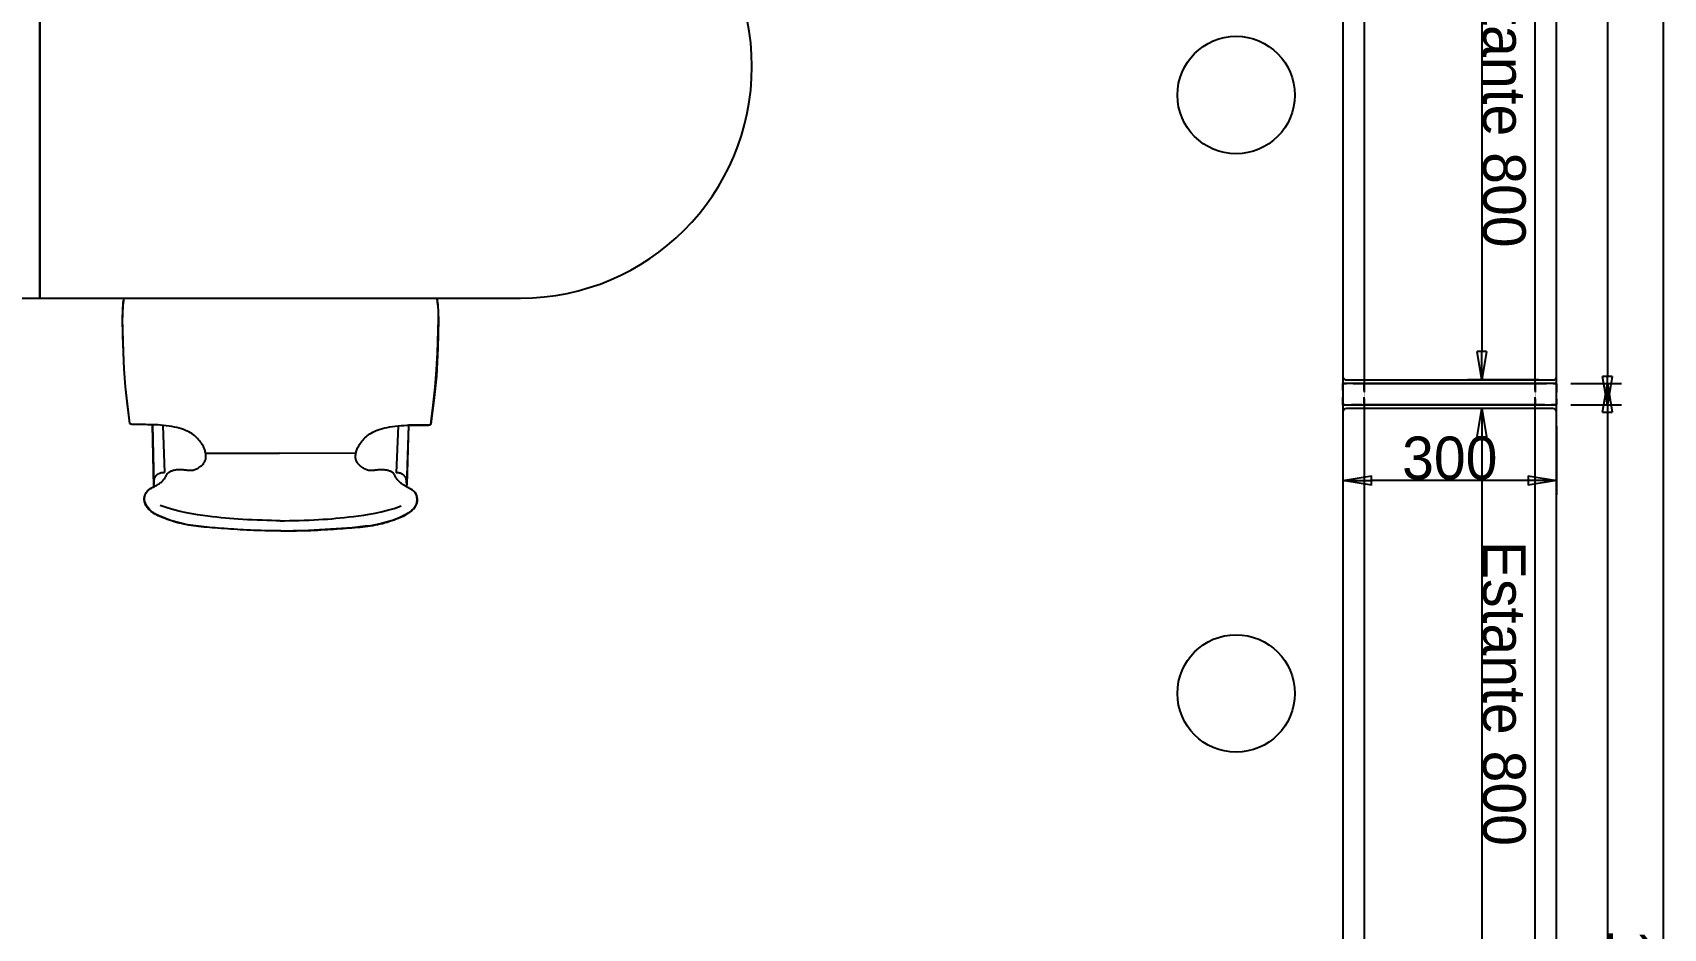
# Model space of a CAD drawing. Header units: inches. Extents: x 216615 to 231886, y -28847 to -680.
# Drawn here: x 229596 to 231886, y -21892 to -20635 of the extents above; entities that cross this region are included whole.
import ezdxf

# ---------------------------------------------------------------- set-up
doc = ezdxf.new("R2010")
doc.units = ezdxf.units.IN
doc.header["$MEASUREMENT"] = 0
doc.linetypes.add('Puntets JB', pattern=[3, 0, -3])
for name, color, linetype in [('Cotas bloques dinámicos PM espacio', 250, 'Continuous'), ('Linea Capa Color 0000 JB', 7, 'Continuous'), ('Linea Capa Color 0140 Blau Vidre JB', 140, 'Continuous'), ('MOBILIARIO', 42, 'Continuous')]:
    doc.layers.add(name, color=color, linetype=linetype)
doc.styles.add('Jordi Ava', font='')
doc.styles.get('Jordi Ava').set_extended_font_data('AvantGarde Md BT')
doc.dimstyles.new('Jordi Ava 2015', dxfattribs={"dimtxt": 60, "dimasz": 40, "dimexe": 20, "dimexo": 20, "dimgap": 0.09, "dimtad": 1, "dimdec": 0, "dimzin": 0, "dimdsep": 46, "dimtxsty": 'Jordi Ava', "dimblk": 'CLOSED', "dimcen": 1.5, "dimclrd": 7, "dimclre": 7, "dimclrt": 256, "dimadec": 0, "dimazin": 0, "dimtfac": 0.05, "dimtdec": 0, "dimtofl": 0, "dimtmove": 0, "dimatfit": 3, "dimldrblk": 'CLOSED', "dimfxl": 90, "dimtolj": 1, "dimtzin": 0, "dimlwd": -1, "dimlwe": -1, "dimarcsym": 0})
doc.dimstyles.new('Jordi Ava Vidre 140 2015', dxfattribs={"dimtxt": 60, "dimasz": 40, "dimexe": 20, "dimexo": 20, "dimgap": 0.09, "dimtad": 1, "dimdec": 0, "dimzin": 0, "dimdsep": 46, "dimtxsty": 'Jordi Ava', "dimblk": 'CLOSED', "dimcen": 1.5, "dimclrd": 7, "dimclre": 7, "dimclrt": 256, "dimadec": 0, "dimazin": 0, "dimtfac": 0.05, "dimtdec": 0, "dimtofl": 0, "dimtmove": 0, "dimatfit": 3, "dimldrblk": 'CLOSED', "dimfxl": 90, "dimtolj": 1, "dimtzin": 0, "dimlwd": -1, "dimlwe": -1, "dimarcsym": 0})

# ---------------------------------------------------------------- blocks, each defined once
blk = doc.blocks.new('_Closed')
at = {"color": 0, "linetype": 'ByBlock', "lineweight": -2}
for p, q in [((-1, 0.167), (0, 0)), ((-1, 0.167), (-1, -0.167)), ((0, 0), (-1, -0.167)), ((0, 0), (-1, 0))]:
    blk.add_line(p, q, dxfattribs=at)
blk = doc.blocks.new('*D237')
at = {"layer": 'Cotas bloques dinámicos PM espacio', "color": 7, "ltscale": 10, "transparency": 16777216}
for p, q in [((35, -25), (35, -125)), ((835, -25), (835, -125)), ((75, -105), (795, -105))]:
    blk.add_line(p, q, dxfattribs=at)
at = {"layer": 'Defpoints', "color": 0, "lineweight": 13, "ltscale": 10, "transparency": 16777216}
for p in [(35, -5), (835, -5), (835, -105)]:
    blk.add_point(p, dxfattribs=at)
at = {"layer": 'Cotas bloques dinámicos PM espacio', "color": 7, "ltscale": 10, "transparency": 16777216, "xscale": 40, "yscale": 40, "zscale": 40, "rotation": 180}
blk.add_blockref('_Closed', (35, -105), dxfattribs=at)
at = {"layer": 'Cotas bloques dinámicos PM espacio', "color": 7, "ltscale": 10, "transparency": 16777216, "xscale": 40, "yscale": 40, "zscale": 40}
blk.add_blockref('_Closed', (835, -105), dxfattribs=at)
at = {"layer": 'Cotas bloques dinámicos PM espacio', "color": 140, "ltscale": 10, "transparency": 16777216, "insert": (435, -73.8), "char_height": 60, "attachment_point": 5, "style": 'Jordi Ava'}
blk.add_mtext('\\A1;Estante 800', dxfattribs=at)
blk = doc.blocks.new('*D230')
at = {"layer": 'Cotas bloques dinámicos PM espacio', "color": 7, "ltscale": 10, "transparency": 16777216}
for p, q in [((368036.7, 7441.3), (368036.7, 7512.6)), ((369746.7, 7441.3), (369746.7, 7512.6)), ((368076.7, 7492.6), (369706.7, 7492.6))]:
    blk.add_line(p, q, dxfattribs=at)
at = {"layer": 'Defpoints', "color": 0, "lineweight": 13, "ltscale": 10, "transparency": 16777216}
for p in [(369746.7, 7492.6), (368036.7, 7421.3), (369746.7, 7421.3)]:
    blk.add_point(p, dxfattribs=at)
at = {"layer": 'Cotas bloques dinámicos PM espacio', "color": 7, "ltscale": 10, "transparency": 16777216, "xscale": 40, "yscale": 40, "zscale": 40, "rotation": 180}
blk.add_blockref('_Closed', (368036.7, 7492.6), dxfattribs=at)
at = {"layer": 'Cotas bloques dinámicos PM espacio', "color": 7, "ltscale": 10, "transparency": 16777216, "xscale": 40, "yscale": 40, "zscale": 40}
blk.add_blockref('_Closed', (369746.7, 7492.6), dxfattribs=at)
at = {"layer": 'Cotas bloques dinámicos PM espacio', "ltscale": 10, "transparency": 16777216, "insert": (368891.7, 7523.8), "char_height": 60, "attachment_point": 5, "style": 'Jordi Ava'}
blk.add_mtext('\\A1;1710', dxfattribs=at)
blk = doc.blocks.new('*D231')
at = {"layer": 'Cotas bloques dinámicos PM espacio', "color": 7, "ltscale": 10, "transparency": 16777216}
for p, q in [((368096.7, 7421.3), (368192.9, 7421.3)), ((368172.9, 7381.3), (368172.9, 7161.3)), ((368096.7, 7121.3), (368192.9, 7121.3))]:
    blk.add_line(p, q, dxfattribs=at)
at = {"layer": 'Defpoints', "color": 0, "lineweight": 13, "ltscale": 10, "transparency": 16777216}
for p in [(368076.7, 7421.3), (368076.7, 7121.3), (368172.9, 7121.3)]:
    blk.add_point(p, dxfattribs=at)
at = {"layer": 'Cotas bloques dinámicos PM espacio', "color": 7, "ltscale": 10, "transparency": 16777216, "xscale": 40, "yscale": 40, "zscale": 40}
for p, rotation in [((368172.9, 7421.3), 90), ((368172.9, 7121.3), 270)]:
    blk.add_blockref('_Closed', p, dxfattribs=dict(at, rotation=rotation))
at = {"layer": 'Cotas bloques dinámicos PM espacio', "ltscale": 10, "transparency": 16777216, "insert": (368141.6, 7271.3), "char_height": 60, "attachment_point": 5, "rotation": 90, "style": 'Jordi Ava'}
blk.add_mtext('\\A1;300', dxfattribs=at)
blk = doc.blocks.new('*D238')
at = {"layer": 'Cotas bloques dinámicos PM espacio', "color": 7, "ltscale": 10, "transparency": 16777216}
for p, q in [((875, -25), (875, -125)), ((1675, -25), (1675, -125)), ((915, -105), (1635, -105))]:
    blk.add_line(p, q, dxfattribs=at)
at = {"layer": 'Defpoints', "color": 0, "lineweight": 13, "ltscale": 10, "transparency": 16777216}
for p in [(875, -5), (1675, -5), (1675, -105)]:
    blk.add_point(p, dxfattribs=at)
at = {"layer": 'Cotas bloques dinámicos PM espacio', "color": 7, "ltscale": 10, "transparency": 16777216, "xscale": 40, "yscale": 40, "zscale": 40, "rotation": 180}
blk.add_blockref('_Closed', (875, -105), dxfattribs=at)
at = {"layer": 'Cotas bloques dinámicos PM espacio', "color": 7, "ltscale": 10, "transparency": 16777216, "xscale": 40, "yscale": 40, "zscale": 40}
blk.add_blockref('_Closed', (1675, -105), dxfattribs=at)
at = {"layer": 'Cotas bloques dinámicos PM espacio', "color": 140, "ltscale": 10, "transparency": 16777216, "insert": (1275, -73.8), "char_height": 60, "attachment_point": 5, "style": 'Jordi Ava'}
blk.add_mtext('\\A1;Estante 800', dxfattribs=at)
blk = doc.blocks.new('Planta Kubo Doble Est. Crist. 800')
at = {"layer": 'Linea Capa Color 0000 JB', "linetype": 'Puntets JB', "ltscale": 0.07}
for points in [[(0, 0), (30, 0), (30, -30), (0, -30)], [(870, 0), (840, 0), (840, -30), (870, -30)], [(1710, 0), (1680, 0), (1680, -30), (1710, -30)], [(0, -300), (30, -300), (30, -270), (0, -270)], [(870, -300), (840, -300), (840, -270), (870, -270)], [(1710, -300), (1680, -300), (1680, -270), (1710, -270)]]:
    blk.add_lwpolyline(points, close=True, dxfattribs=at)
at = {"layer": 'Linea Capa Color 0000 JB', "ltscale": 10}
for points in [[(0, -300), (1710, -300), (1710, 0), (0, 0)], [(840, -30), (30, -30), (30, -270), (840, -270)], [(1680, -30), (870, -30), (870, -270), (1680, -270)]]:
    blk.add_lwpolyline(points, close=True, dxfattribs=at)
for centre in [(435, -450), (1275, -450)]:
    blk.add_circle(centre, 82.4, dxfattribs=at)
at = {"layer": 'Linea Capa Color 0140 Blau Vidre JB', "ltscale": 10}
for points in [[(40, -300), (830, -300, 0.414214), (835, -295), (835, -5, 0.414214), (830, 0), (40, 0, 0.414214), (35, -5), (35, -295, 0.414214)], [(880, -300), (1670, -300, 0.414214), (1675, -295), (1675, -5, 0.414214), (1670, 0), (880, 0, 0.414214), (875, -5), (875, -295, 0.414214)]]:
    blk.add_lwpolyline(points, format="xyb", close=True, dxfattribs=at)
at = {"layer": 'Cotas bloques dinámicos PM espacio', "ltscale": 10}
dim = blk.add_linear_dim(base=(1710, 71.2), p1=(0, 0), p2=(1710, 0), dimstyle='Jordi Ava 2015', dxfattribs=at)
dim.commit()
dim.dimension.update_dxf_attribs({"geometry": '*D230', "text_midpoint": (855, 102.5), "insert": (-368036.7, -7421.3)})
for base, p1, p2, picture, middle in [((835, -105), (35, -5), (835, -5), '*D237', (435, -73.8)), ((1675, -105), (875, -5), (1675, -5), '*D238', (1275, -73.8))]:
    dim = blk.add_linear_dim(base=base, p1=p1, p2=p2, text='Estante <>', dimstyle='Jordi Ava Vidre 140 2015', override={"dimclrt": 140}, dxfattribs=at)
    dim.commit()
    dim.dimension.update_dxf_attribs({"geometry": picture, "text_midpoint": middle})
dim = blk.add_linear_dim(base=(136.2, -300), p1=(40, 0), p2=(40, -300), angle=90, dimstyle='Jordi Ava Vidre 140 2015', dxfattribs=at)
dim.commit()
dim.dimension.update_dxf_attribs({"geometry": '*D231', "text_midpoint": (104.9, -150), "insert": (-368036.7, -7421.3)})

msp = doc.modelspace()

# ---------------------------------------------------------------- linework, layer by layer
for p, q in [((231885.7, -28847.3), (231885.7, -13737.3)), ((231735.7, -24517.3), (231735.7, -19047.3)), ((229605.7, -21007.3), (229605.7, -19407.3)), ((229535.7, -21007.3), (229605.7, -21007.3))]:
    msp.add_line(p, q)
at = {"layer": 'MOBILIARIO'}
for p, q in [((229605.7, -20357.3), (229605.7, -21007.3)), ((229605.7, -21007.3), (230280.7, -21007.3)), ((229723.1, -21083.4), (229721.7, -21036.7)), ((230164.2, -21084.1), (230165.8, -21036.7)), ((229724.3, -21107.2), (229723.1, -21083.4)), ((230162.9, -21107.9), (230164.2, -21084.1)), ((229726.2, -21131.8), (229724.3, -21107.2)), ((230160.9, -21132.5), (230162.9, -21107.9)), ((229728.8, -21157.1), (229726.2, -21131.8)), ((230158.2, -21157.8), (230160.9, -21132.5)), ((229732.2, -21183.2), (229728.8, -21157.1)), ((230154.8, -21183.9), (230158.2, -21157.8)), ((229732.7, -21183.6), (229732.2, -21183.2)), ((229733.2, -21183.9), (229732.7, -21183.6)), ((229733.7, -21184.1), (229733.2, -21183.9)), ((229734.2, -21184.3), (229733.7, -21184.1)), ((229734.7, -21184.5), (229734.2, -21184.3)), ((229735.1, -21184.6), (229734.7, -21184.5)), ((229735.6, -21184.7), (229735.1, -21184.6)), ((229736.1, -21184.8), (229735.6, -21184.7)), ((229736.7, -21184.8), (229736.1, -21184.8)), ((229737.3, -21184.9), (229736.7, -21184.8)), ((229737.9, -21184.9), (229737.3, -21184.9)), ((229738.6, -21184.9), (229737.9, -21184.9)), ((229739.3, -21184.9), (229738.6, -21184.9)), ((229740, -21184.9), (229739.3, -21184.9)), ((229740.8, -21185), (229740, -21184.9)), ((229741.7, -21185), (229740.8, -21185)), ((229742.6, -21185), (229741.7, -21185)), ((229743.6, -21185), (229742.6, -21185)), ((229744.8, -21185), (229743.6, -21185)), ((229746.1, -21185), (229744.8, -21185)), ((229747.7, -21185), (229746.1, -21185)), ((229749.5, -21185), (229747.7, -21185)), ((229751.7, -21185), (229749.5, -21185)), ((229754.2, -21185), (229751.7, -21185)), ((229757.1, -21185.1), (229754.2, -21185)), ((229760.3, -21185.1), (229757.1, -21185.1)), ((229763.8, -21185.2), (229760.3, -21185.1)), ((229767.6, -21185.4), (229763.8, -21185.2)), ((229763.9, -21185.2), (229765.9, -21269.1)), ((229771.5, -21185.5), (229767.6, -21185.4)), ((229775.4, -21185.8), (229771.5, -21185.5)), ((229779.5, -21186.1), (229775.4, -21185.8)), ((229778.5, -21186), (229781, -21252.3)), ((229783.4, -21186.5), (229779.5, -21186.1)), ((229787.3, -21187.1), (229783.4, -21186.5)), ((229791.1, -21187.7), (229787.3, -21187.1)), ((229794.7, -21188.4), (229791.1, -21187.7)), ((229798.2, -21189.2), (229794.7, -21188.4)), ((229801.5, -21190), (229798.2, -21189.2)), ((229804.7, -21190.9), (229801.5, -21190)), ((229807.7, -21191.9), (229804.7, -21190.9)), ((229810.4, -21193), (229807.7, -21191.9)), ((229812.9, -21194.1), (229810.4, -21193)), ((229815.2, -21195.2), (229812.9, -21194.1)), ((229817.4, -21196.4), (229815.2, -21195.2)), ((229819.3, -21197.6), (229817.4, -21196.4)), ((229821.1, -21198.9), (229819.3, -21197.6)), ((229822.8, -21200.3), (229821.1, -21198.9)), ((229824.4, -21201.7), (229822.8, -21200.3)), ((229826, -21203.1), (229824.4, -21201.7)), ((229827.4, -21204.6), (229826, -21203.1)), ((229828.8, -21206.2), (229827.4, -21204.6)), ((230059.6, -21206.6), (230061, -21205)), ((230061, -21205), (230062.4, -21203.5)), ((230062.4, -21203.5), (230064, -21202.1)), ((230064, -21202.1), (230065.6, -21200.7)), ((230065.6, -21200.7), (230067.3, -21199.3)), ((230067.3, -21199.3), (230069.1, -21198)), ((230069.1, -21198), (230071.1, -21196.8)), ((230071.1, -21196.8), (230073.2, -21195.6)), ((230073.2, -21195.6), (230075.5, -21194.5)), ((230075.5, -21194.5), (230078, -21193.4)), ((230078, -21193.4), (230080.8, -21192.4)), ((230080.8, -21192.4), (230083.8, -21191.4)), ((230083.8, -21191.4), (230086.9, -21190.5)), ((230086.9, -21190.5), (230090.2, -21189.6)), ((230090.2, -21189.6), (230093.7, -21188.9)), ((230093.7, -21188.9), (230097.4, -21188.2)), ((230097.4, -21188.2), (230101.1, -21187.6)), ((230101.1, -21187.6), (230105, -21187.1)), ((230105, -21187.1), (230109, -21186.7)), ((230108.9, -21186.7), (230106.1, -21252.8)), ((230109, -21186.7), (230113, -21186.4)), ((230113, -21186.4), (230117.1, -21186.1)), ((230117.1, -21186.1), (230121, -21185.9)), ((230121, -21185.9), (230124.9, -21185.8)), ((230123.4, -21185.9), (230121.2, -21269.7)), ((230124.9, -21185.8), (230128.6, -21185.7)), ((230128.6, -21185.7), (230132.1, -21185.7)), ((230132.1, -21185.7), (230135.3, -21185.7)), ((230135.3, -21185.7), (230138.3, -21185.7)), ((230138.3, -21185.7), (230140.9, -21185.6)), ((230140.9, -21185.6), (230143.3, -21185.6)), ((230143.3, -21185.6), (230145.4, -21185.6)), ((230145.4, -21185.6), (230147.2, -21185.6)), ((230147.2, -21185.6), (230148.8, -21185.6)), ((230148.8, -21185.6), (230150.1, -21185.6)), ((230150.1, -21185.6), (230151.2, -21185.6)), ((230151.2, -21185.6), (230152.1, -21185.5)), ((230152.1, -21185.5), (230152.8, -21185.5)), ((230152.8, -21185.5), (230153.3, -21185.5)), ((230153.3, -21185.5), (230153.7, -21185.4)), ((230153.7, -21185.4), (230153.9, -21185.4)), ((230153.9, -21185.4), (230154.1, -21185.3)), ((230154.1, -21185.3), (230154.2, -21185.2)), ((230154.2, -21185.2), (230154.3, -21185.1)), ((230154.3, -21185.1), (230154.4, -21185)), ((230154.4, -21185), (230154.5, -21184.9)), ((230154.5, -21184.9), (230154.6, -21184.7)), ((230154.6, -21184.6), (230154.7, -21184.4)), ((230154.6, -21184.7), (230154.6, -21184.6)), ((230154.7, -21184.1), (230154.8, -21183.9)), ((230154.7, -21184.2), (230154.7, -21184.1)), ((230154.7, -21184.4), (230154.7, -21184.2)), ((229830.2, -21207.8), (229828.8, -21206.2)), ((229831.4, -21209.4), (229830.2, -21207.8)), ((229832.6, -21211.1), (229831.4, -21209.4)), ((229833.6, -21212.7), (229832.6, -21211.1)), ((229834.6, -21214.3), (229833.6, -21212.7)), ((229835.5, -21215.8), (229834.6, -21214.3)), ((229836.2, -21217.3), (229835.5, -21215.8)), ((229836.9, -21218.8), (229836.2, -21217.3)), ((229837.4, -21220.2), (229836.9, -21218.8)), ((229837.9, -21221.5), (229837.4, -21220.2)), ((229838.2, -21222.9), (229837.9, -21221.5)), ((229838.5, -21224.1), (229838.2, -21222.9)), ((229838.7, -21225.4), (229838.5, -21224.1)), ((229838.7, -21224.9), (229942.5, -21225.2)), ((229838.9, -21226.6), (229838.7, -21225.4)), ((229839, -21227.8), (229838.9, -21226.6)), ((229839.1, -21229), (229839, -21227.8)), ((230049.7, -21225.3), (229942.5, -21225.2)), ((230049.2, -21229.3), (230049.3, -21228.1)), ((230049.3, -21228.1), (230049.4, -21227)), ((230049.4, -21227), (230049.6, -21225.7)), ((230049.6, -21225.7), (230049.8, -21224.5)), ((230049.8, -21224.5), (230050.1, -21223.2)), ((230050.1, -21223.2), (230050.5, -21221.9)), ((230050.5, -21221.9), (230051, -21220.5)), ((230051, -21220.5), (230051.5, -21219.1)), ((230051.5, -21219.1), (230052.1, -21217.7)), ((230052.1, -21217.7), (230052.9, -21216.2)), ((230052.9, -21216.2), (230053.8, -21214.6)), ((230053.8, -21214.6), (230054.7, -21213)), ((230054.7, -21213), (230055.8, -21211.4)), ((230055.8, -21211.4), (230057, -21209.8)), ((230057, -21209.8), (230058.2, -21208.2)), ((230058.2, -21208.2), (230059.6, -21206.6)), ((229787.3, -21251.5), (229788, -21251.1)), ((229788, -21251.1), (229788.7, -21250.7)), ((229788.7, -21250.7), (229789.5, -21250.3)), ((229789.5, -21250.3), (229790.3, -21250)), ((229790.3, -21250), (229791.2, -21249.7)), ((229791.2, -21249.7), (229792.2, -21249.4)), ((229792.2, -21249.4), (229793.2, -21249.1)), ((229793.2, -21249.1), (229794.2, -21248.9)), ((229794.2, -21248.9), (229795.3, -21248.6)), ((229795.3, -21248.6), (229796.5, -21248.4)), ((229796.5, -21248.4), (229797.7, -21248.2)), ((229797.7, -21248.2), (229799, -21248.1)), ((229799, -21248.1), (229800.2, -21248)), ((229800.2, -21248), (229801.6, -21247.9)), ((229801.6, -21247.9), (229803, -21247.9)), ((229803, -21247.9), (229804.4, -21248)), ((229804.4, -21248), (229805.8, -21248.1)), ((229805.8, -21248.1), (229807.2, -21248.2)), ((229807.2, -21248.2), (229808.6, -21248.3)), ((229808.6, -21248.3), (229810, -21248.5)), ((229810, -21248.5), (229811.4, -21248.6)), ((229811.4, -21248.6), (229812.7, -21248.8)), ((229812.7, -21248.8), (229814, -21248.9)), ((229814, -21248.9), (229815.2, -21249)), ((229815.2, -21249), (229816.4, -21249.1)), ((229816.4, -21249.1), (229817.6, -21249.1)), ((229817.6, -21249.1), (229818.7, -21249)), ((229818.7, -21249), (229819.9, -21248.9)), ((229819.9, -21248.9), (229821, -21248.8)), ((229821, -21248.8), (229822.2, -21248.5)), ((229822.2, -21248.5), (229823.4, -21248.1)), ((229823.4, -21248.1), (229824.6, -21247.7)), ((229824.6, -21247.7), (229825.8, -21247.2)), ((229825.8, -21247.2), (229827, -21246.6)), ((229827, -21246.6), (229828.1, -21245.9)), ((229828.1, -21245.9), (229829.3, -21245.2)), ((229829.3, -21245.2), (229830.4, -21244.4)), ((229830.4, -21244.4), (229831.5, -21243.5)), ((229831.5, -21243.5), (229832.6, -21242.7)), ((229832.6, -21242.7), (229833.6, -21241.7)), ((229833.6, -21241.7), (229834.5, -21240.8)), ((229834.5, -21240.8), (229835.4, -21239.7)), ((229835.4, -21239.7), (229836.1, -21238.7)), ((229836.1, -21238.7), (229836.8, -21237.7)), ((229836.8, -21237.7), (229837.5, -21236.6)), ((229837.5, -21236.6), (229838, -21235.5)), ((229838, -21235.5), (229838.4, -21234.5)), ((229838.4, -21234.5), (229838.7, -21233.4)), ((229838.7, -21233.4), (229838.9, -21232.3)), ((229838.9, -21232.3), (229839.1, -21231.2)), ((229839.1, -21230.1), (229839.1, -21229)), ((229839.1, -21231.2), (229839.1, -21230.1)), ((230049.2, -21230.4), (230049.2, -21229.3)), ((230049.3, -21231.6), (230049.2, -21230.4)), ((230049.4, -21232.7), (230049.3, -21231.6)), ((230049.6, -21233.7), (230049.4, -21232.7)), ((230049.9, -21234.8), (230049.6, -21233.7)), ((230050.3, -21235.9), (230049.9, -21234.8)), ((230050.8, -21237), (230050.3, -21235.9)), ((230051.5, -21238), (230050.8, -21237)), ((230052.2, -21239.1), (230051.5, -21238)), ((230052.9, -21240.1), (230052.2, -21239.1)), ((230053.8, -21241.1), (230052.9, -21240.1)), ((230054.7, -21242.1), (230053.8, -21241.1)), ((230055.7, -21243), (230054.7, -21242.1)), ((230056.8, -21243.9), (230055.7, -21243)), ((230057.9, -21244.8), (230056.8, -21243.9)), ((230059, -21245.6), (230057.9, -21244.8)), ((230060.1, -21246.3), (230059, -21245.6)), ((230061.3, -21247), (230060.1, -21246.3)), ((230062.5, -21247.6), (230061.3, -21247)), ((230063.7, -21248.1), (230062.5, -21247.6)), ((230064.9, -21248.5), (230063.7, -21248.1)), ((230066.1, -21248.9), (230064.9, -21248.5)), ((230067.2, -21249.2), (230066.1, -21248.9)), ((230068.4, -21249.3), (230067.2, -21249.2)), ((230069.5, -21249.4), (230068.4, -21249.3)), ((230070.7, -21249.5), (230069.5, -21249.4)), ((230071.9, -21249.5), (230070.7, -21249.5)), ((230073.1, -21249.4), (230071.9, -21249.5)), ((230074.3, -21249.3), (230073.1, -21249.4)), ((230075.6, -21249.2), (230074.3, -21249.3)), ((230076.9, -21249.1), (230075.6, -21249.2)), ((230078.3, -21248.9), (230076.9, -21249.1)), ((230079.7, -21248.8), (230078.3, -21248.9)), ((230081.1, -21248.6), (230079.7, -21248.8)), ((230082.5, -21248.5), (230081.1, -21248.6)), ((230083.9, -21248.5), (230082.5, -21248.5)), ((230085.3, -21248.4), (230083.9, -21248.5)), ((230086.7, -21248.4), (230085.3, -21248.4)), ((230088, -21248.5), (230086.7, -21248.4)), ((230089.3, -21248.6), (230088, -21248.5)), ((230090.6, -21248.7), (230089.3, -21248.6)), ((230091.8, -21248.9), (230090.6, -21248.7)), ((230092.9, -21249.1), (230091.8, -21248.9)), ((230094, -21249.4), (230092.9, -21249.1)), ((230095.1, -21249.6), (230094, -21249.4)), ((230096.1, -21249.9), (230095.1, -21249.6)), ((230097, -21250.2), (230096.1, -21249.9)), ((230097.9, -21250.5), (230097, -21250.2)), ((230098.8, -21250.8), (230097.9, -21250.5)), ((230099.6, -21251.2), (230098.8, -21250.8)), ((230100.3, -21251.6), (230099.6, -21251.2)), ((229761.4, -21274.8), (229762.7, -21274)), ((229762.7, -21274), (229764.1, -21273.2)), ((229764.1, -21273.2), (229765.5, -21272.5)), ((229765.5, -21272.5), (229766.8, -21271.7)), ((229765.9, -21269.1), (229766, -21267.3)), ((229766, -21267.3), (229766.1, -21265.8)), ((229766.1, -21265.8), (229766.3, -21264.4)), ((229766.3, -21264.4), (229766.4, -21263.3)), ((229766.4, -21263.3), (229766.5, -21262.3)), ((229766.5, -21262.3), (229766.6, -21261.5)), ((229766.6, -21261.5), (229766.8, -21260.8)), ((229766.8, -21260.8), (229767, -21260.2)), ((229766.8, -21271.7), (229768.2, -21271)), ((229767, -21260.2), (229767.2, -21259.6)), ((229767.2, -21259.6), (229767.4, -21259)), ((229767.4, -21259), (229767.7, -21258.5)), ((229767.7, -21258.5), (229768, -21258)), ((229768, -21258), (229768.3, -21257.5)), ((229768.2, -21271), (229769.5, -21270.2)), ((229768.3, -21257.5), (229768.7, -21257)), ((229768.7, -21257), (229769, -21256.6)), ((229769, -21256.6), (229769.4, -21256.2)), ((229769.4, -21256.2), (229769.8, -21255.8)), ((229769.5, -21270.2), (229770.8, -21269.5)), ((229769.8, -21255.8), (229770.2, -21255.5)), ((229770.2, -21255.5), (229770.6, -21255.1)), ((229770.6, -21255.1), (229771.1, -21254.7)), ((229770.8, -21269.5), (229772, -21268.7)), ((229771.1, -21254.7), (229771.6, -21254.4)), ((229771.6, -21254.4), (229772.1, -21254.1)), ((229772, -21268.7), (229773.2, -21268)), ((229772.1, -21254.1), (229772.6, -21253.8)), ((229772.6, -21253.8), (229773.2, -21253.5)), ((229773.2, -21253.5), (229773.8, -21253.2)), ((229773.2, -21268), (229774.4, -21267.2)), ((229773.8, -21253.2), (229774.5, -21252.9)), ((229774.4, -21267.2), (229775.5, -21266.4)), ((229774.5, -21252.9), (229775.3, -21252.6)), ((229775.3, -21252.6), (229776.1, -21252.4)), ((229775.5, -21266.4), (229776.5, -21265.6)), ((229776.1, -21252.4), (229777.1, -21252.2)), ((229776.5, -21265.6), (229777.4, -21264.8)), ((229777.1, -21252.2), (229778.2, -21252.2)), ((229777.4, -21264.8), (229778.3, -21263.9)), ((229778.2, -21252.2), (229779.5, -21252.2)), ((229778.3, -21263.9), (229779.1, -21263.1)), ((229779.1, -21263.1), (229779.9, -21262.2)), ((229779.5, -21252.2), (229781, -21252.3)), ((229779.9, -21262.2), (229780.5, -21261.3)), ((229780.5, -21261.3), (229781.2, -21260.5)), ((229781.2, -21260.5), (229781.8, -21259.6)), ((229781.8, -21259.6), (229782.3, -21258.7)), ((229782.3, -21258.7), (229782.8, -21257.8)), ((229782.8, -21257.8), (229783.3, -21257)), ((229783.3, -21257), (229783.7, -21256.1)), ((229783.7, -21256.1), (229784.1, -21255.3)), ((229784.1, -21255.3), (229784.6, -21254.6)), ((229784.6, -21254.6), (229785.1, -21253.8)), ((229785.1, -21253.8), (229785.5, -21253.1)), ((229785.5, -21253.1), (229786.1, -21252.5)), ((229786.1, -21252.5), (229786.6, -21252)), ((229786.6, -21252), (229787.3, -21251.5)), ((230101, -21252), (230100.3, -21251.6)), ((230101.6, -21252.5), (230101, -21252)), ((230102.2, -21253.1), (230101.6, -21252.5)), ((230102.7, -21253.7), (230102.2, -21253.1)), ((230103.2, -21254.3), (230102.7, -21253.7)), ((230103.7, -21255.1), (230103.2, -21254.3)), ((230104.1, -21255.9), (230103.7, -21255.1)), ((230104.5, -21256.7), (230104.1, -21255.9)), ((230105, -21257.5), (230104.5, -21256.7)), ((230105.4, -21258.4), (230105, -21257.5)), ((230105.9, -21259.2), (230105.4, -21258.4)), ((230106.5, -21260.1), (230105.9, -21259.2)), ((230107.6, -21252.7), (230106.1, -21252.8)), ((230107, -21261), (230106.5, -21260.1)), ((230107.7, -21261.9), (230107, -21261)), ((230108.9, -21252.7), (230107.6, -21252.7)), ((230108.4, -21262.8), (230107.7, -21261.9)), ((230109.1, -21263.6), (230108.4, -21262.8)), ((230110, -21252.8), (230108.9, -21252.7)), ((230109.9, -21264.5), (230109.1, -21263.6)), ((230110.8, -21265.3), (230109.9, -21264.5)), ((230111, -21253), (230110, -21252.8)), ((230111.7, -21266.1), (230110.8, -21265.3)), ((230111.9, -21253.2), (230111, -21253)), ((230112.7, -21267), (230111.7, -21266.1)), ((230112.6, -21253.4), (230111.9, -21253.2)), ((230113.3, -21253.7), (230112.6, -21253.4)), ((230113.8, -21267.7), (230112.7, -21267)), ((230113.9, -21254), (230113.3, -21253.7)), ((230115, -21268.5), (230113.8, -21267.7)), ((230114.5, -21254.3), (230113.9, -21254)), ((230115.1, -21254.6), (230114.5, -21254.3)), ((230116.2, -21269.3), (230115, -21268.5)), ((230115.6, -21255), (230115.1, -21254.6)), ((230116, -21255.3), (230115.6, -21255)), ((230116.5, -21255.7), (230116, -21255.3)), ((230117.4, -21270), (230116.2, -21269.3)), ((230116.9, -21256), (230116.5, -21255.7)), ((230117.3, -21256.4), (230116.9, -21256)), ((230117.7, -21256.8), (230117.3, -21256.4)), ((230118.7, -21270.8), (230117.4, -21270)), ((230118.1, -21257.2), (230117.7, -21256.8)), ((230118.4, -21257.6), (230118.1, -21257.2)), ((230118.8, -21258.1), (230118.4, -21257.6)), ((230120, -21271.6), (230118.7, -21270.8)), ((230119.1, -21258.5), (230118.8, -21258.1)), ((230119.4, -21259), (230119.1, -21258.5)), ((230119.7, -21259.6), (230119.4, -21259)), ((230119.9, -21260.1), (230119.7, -21259.6)), ((230120.1, -21260.7), (230119.9, -21260.1)), ((230121.4, -21272.3), (230120, -21271.6)), ((230120.3, -21261.4), (230120.1, -21260.7)), ((230120.4, -21262.1), (230120.3, -21261.4)), ((230120.6, -21262.9), (230120.4, -21262.1)), ((230120.7, -21263.9), (230120.6, -21262.9)), ((230120.8, -21265), (230120.7, -21263.9)), ((230120.9, -21266.3), (230120.8, -21265)), ((230121.1, -21267.9), (230120.9, -21266.3)), ((230121.2, -21269.7), (230121.1, -21267.9)), ((230122.7, -21273.1), (230121.4, -21272.3)), ((230124.1, -21273.8), (230122.7, -21273.1)), ((230125.4, -21274.6), (230124.1, -21273.8)), ((229752.5, -21288.7), (229752.6, -21287.3)), ((229752.5, -21290.1), (229752.5, -21288.7)), ((229752.6, -21291.5), (229752.5, -21290.1)), ((229752.6, -21287.3), (229752.8, -21286)), ((229752.8, -21293), (229752.6, -21291.5)), ((229752.8, -21286), (229753.1, -21284.8)), ((229753.1, -21294.4), (229752.8, -21293)), ((229753.1, -21284.8), (229753.5, -21283.6)), ((229753.5, -21295.8), (229753.1, -21294.4)), ((229753.5, -21283.6), (229753.9, -21282.4)), ((229754, -21297.2), (229753.5, -21295.8)), ((229753.9, -21282.4), (229754.5, -21281.3)), ((229754.5, -21281.3), (229755.2, -21280.3)), ((229755.2, -21280.3), (229755.9, -21279.3)), ((229755.9, -21279.3), (229756.8, -21278.3)), ((229756.8, -21278.3), (229757.9, -21277.4)), ((229757.9, -21277.4), (229759, -21276.5)), ((229759, -21276.5), (229760.2, -21275.6)), ((229760.2, -21275.6), (229761.4, -21274.8)), ((230126.7, -21275.4), (230125.4, -21274.6)), ((230128, -21276.2), (230126.7, -21275.4)), ((230129.2, -21277.1), (230128, -21276.2)), ((230130.3, -21278), (230129.2, -21277.1)), ((230131.3, -21278.9), (230130.3, -21278)), ((230132.2, -21279.9), (230131.3, -21278.9)), ((230133, -21280.9), (230132.2, -21279.9)), ((230133.7, -21281.9), (230133, -21280.9)), ((230134.2, -21283.1), (230133.7, -21281.9)), ((230134.1, -21297.9), (230134.6, -21296.5)), ((230134.7, -21284.2), (230134.2, -21283.1)), ((230134.6, -21296.5), (230135, -21295)), ((230135, -21285.4), (230134.7, -21284.2)), ((230135.3, -21286.7), (230135, -21285.4)), ((230135, -21295), (230135.3, -21293.6)), ((230135.5, -21288), (230135.3, -21286.7)), ((230135.3, -21293.6), (230135.5, -21292.2)), ((230135.6, -21289.3), (230135.5, -21288)), ((230135.5, -21292.2), (230135.6, -21290.7)), ((230135.6, -21290.7), (230135.6, -21289.3)), ((229754.6, -21298.6), (229754, -21297.2)), ((229755.4, -21299.9), (229754.6, -21298.6)), ((229756.3, -21301.2), (229755.4, -21299.9)), ((229757.3, -21302.4), (229756.3, -21301.2)), ((229758.4, -21303.5), (229757.3, -21302.4)), ((229759.6, -21304.6), (229758.4, -21303.5)), ((229760.9, -21305.7), (229759.6, -21304.6)), ((229762.3, -21306.8), (229760.9, -21305.7)), ((229763.7, -21307.8), (229762.3, -21306.8)), ((229765.2, -21308.8), (229763.7, -21307.8)), ((229766.8, -21309.8), (229765.2, -21308.8)), ((229768.5, -21310.8), (229766.8, -21309.8)), ((229770.3, -21311.8), (229768.5, -21310.8)), ((229772.2, -21312.8), (229770.3, -21311.8)), ((229774.3, -21313.8), (229772.2, -21312.8)), ((229776.6, -21314.8), (229774.3, -21313.8)), ((229784.7, -21302), (229774.9, -21298.7)), ((229779.1, -21315.8), (229776.6, -21314.8)), ((229781.8, -21316.9), (229779.1, -21315.8)), ((229784.8, -21318), (229781.8, -21316.9)), ((229794.1, -21304.7), (229784.7, -21302)), ((229787.9, -21319.1), (229784.8, -21318)), ((229791.1, -21320.1), (229787.9, -21319.1)), ((229803, -21307), (229794.1, -21304.7)), ((229811.6, -21308.9), (229803, -21307)), ((229819.7, -21310.4), (229811.6, -21308.9)), ((229827.4, -21311.6), (229819.7, -21310.4)), ((229834.7, -21312.7), (229827.4, -21311.6)), ((229841.6, -21313.5), (229834.7, -21312.7)), ((229848.2, -21314.3), (229841.6, -21313.5)), ((229854.5, -21315), (229848.2, -21314.3)), ((229860.5, -21315.7), (229854.5, -21315)), ((229866.4, -21316.2), (229860.5, -21315.7)), ((229872.3, -21316.8), (229866.4, -21316.2)), ((229878.3, -21317.2), (229872.3, -21316.8)), ((229884.4, -21317.7), (229878.3, -21317.2)), ((229890.7, -21318.1), (229884.4, -21317.7)), ((229897.2, -21318.4), (229890.7, -21318.1)), ((229904, -21318.8), (229897.2, -21318.4)), ((229910.9, -21319), (229904, -21318.8)), ((229917.8, -21319.3), (229910.9, -21319)), ((229924.6, -21319.5), (229917.8, -21319.3)), ((229931.2, -21319.7), (229924.6, -21319.5)), ((229937.4, -21319.8), (229931.2, -21319.7)), ((229943.3, -21319.9), (229937.4, -21319.8)), ((229943.3, -21319.9), (229949.6, -21319.9)), ((229949.6, -21319.9), (229956.3, -21319.7)), ((229956.3, -21319.7), (229963.1, -21319.6)), ((229963.1, -21319.6), (229970.1, -21319.4)), ((229970.1, -21319.4), (229977, -21319.2)), ((229977, -21319.2), (229984, -21318.9)), ((229984, -21318.9), (229990.8, -21318.6)), ((229990.8, -21318.6), (229997.4, -21318.2)), ((229997.4, -21318.2), (230003.7, -21317.9)), ((230003.7, -21317.9), (230009.8, -21317.5)), ((230009.8, -21317.5), (230015.7, -21317)), ((230015.7, -21317), (230021.6, -21316.5)), ((230021.6, -21316.5), (230027.5, -21315.9)), ((230027.5, -21315.9), (230033.6, -21315.3)), ((230033.6, -21315.3), (230039.8, -21314.6)), ((230039.8, -21314.6), (230046.4, -21313.9)), ((230046.4, -21313.9), (230053.3, -21313)), ((230053.3, -21313), (230060.7, -21312)), ((230060.7, -21312), (230068.4, -21310.8)), ((230068.4, -21310.8), (230076.5, -21309.3)), ((230076.5, -21309.3), (230085, -21307.5)), ((230085, -21307.5), (230094, -21305.2)), ((230094, -21305.2), (230103.4, -21302.5)), ((230096.9, -21320.6), (230100.1, -21319.6)), ((230100.1, -21319.6), (230103.3, -21318.5)), ((230103.3, -21318.5), (230106.2, -21317.4)), ((230103.4, -21302.5), (230113.2, -21299.2)), ((230106.2, -21317.4), (230108.9, -21316.4)), ((230108.9, -21316.4), (230111.4, -21315.3)), ((230111.4, -21315.3), (230113.7, -21314.3)), ((230113.7, -21314.3), (230115.8, -21313.3)), ((230115.8, -21313.3), (230117.8, -21312.4)), ((230117.8, -21312.4), (230119.6, -21311.4)), ((230119.6, -21311.4), (230121.3, -21310.4)), ((230121.3, -21310.4), (230122.8, -21309.4)), ((230122.8, -21309.4), (230124.3, -21308.4)), ((230124.3, -21308.4), (230125.8, -21307.4)), ((230125.8, -21307.4), (230127.1, -21306.3)), ((230127.1, -21306.3), (230128.4, -21305.2)), ((230128.4, -21305.2), (230129.6, -21304.1)), ((230129.6, -21304.1), (230130.8, -21303)), ((230130.8, -21303), (230131.8, -21301.8)), ((230131.8, -21301.8), (230132.7, -21300.5)), ((230132.7, -21300.5), (230133.5, -21299.2)), ((230133.5, -21299.2), (230134.1, -21297.9)), ((229794.4, -21321.2), (229791.1, -21320.1)), ((229797.8, -21322.2), (229794.4, -21321.2)), ((229801.3, -21323.1), (229797.8, -21322.2)), ((229804.7, -21323.9), (229801.3, -21323.1)), ((229808.1, -21324.7), (229804.7, -21323.9)), ((229811.5, -21325.4), (229808.1, -21324.7)), ((229814.8, -21326), (229811.5, -21325.4)), ((229818.2, -21326.6), (229814.8, -21326)), ((229821.7, -21327.1), (229818.2, -21326.6)), ((229825.2, -21327.5), (229821.7, -21327.1)), ((229828.7, -21328), (229825.2, -21327.5)), ((229832.4, -21328.3), (229828.7, -21328)), ((229836.1, -21328.7), (229832.4, -21328.3)), ((229840, -21329.1), (229836.1, -21328.7)), ((229843.9, -21329.4), (229840, -21329.1)), ((229848, -21329.7), (229843.9, -21329.4)), ((229852.1, -21330), (229848, -21329.7)), ((229856.3, -21330.4), (229852.1, -21330)), ((229860.5, -21330.7), (229856.3, -21330.4)), ((229864.8, -21331), (229860.5, -21330.7)), ((229869.2, -21331.3), (229864.8, -21331)), ((229873.7, -21331.6), (229869.2, -21331.3)), ((229878.2, -21331.9), (229873.7, -21331.6)), ((229882.7, -21332.2), (229878.2, -21331.9)), ((229887.3, -21332.5), (229882.7, -21332.2)), ((229892, -21332.8), (229887.3, -21332.5)), ((229896.7, -21333), (229892, -21332.8)), ((229901.5, -21333.3), (229896.7, -21333)), ((229906.4, -21333.4), (229901.5, -21333.3)), ((229911.3, -21333.6), (229906.4, -21333.4)), ((229916.4, -21333.8), (229911.3, -21333.6)), ((229921.6, -21333.9), (229916.4, -21333.8)), ((229926.9, -21334), (229921.6, -21333.9)), ((229932.4, -21334.1), (229926.9, -21334)), ((229938.1, -21334.2), (229932.4, -21334.1)), ((229944, -21334.3), (229938.1, -21334.2)), ((229944, -21334.3), (229949.9, -21334.2)), ((229949.9, -21334.2), (229955.6, -21334.1)), ((229955.6, -21334.1), (229961.1, -21334)), ((229961.1, -21334), (229966.4, -21334)), ((229966.4, -21334), (229971.6, -21333.8)), ((229971.6, -21333.8), (229976.6, -21333.7)), ((229976.6, -21333.7), (229981.6, -21333.6)), ((229981.6, -21333.6), (229986.4, -21333.4)), ((229986.4, -21333.4), (229991.2, -21333.2)), ((229991.2, -21333.2), (229996, -21333)), ((229996, -21333), (230000.6, -21332.7)), ((230000.6, -21332.7), (230005.3, -21332.4)), ((230005.3, -21332.4), (230009.8, -21332.1)), ((230009.8, -21332.1), (230014.3, -21331.8)), ((230014.3, -21331.8), (230018.8, -21331.5)), ((230018.8, -21331.5), (230023.1, -21331.2)), ((230023.1, -21331.2), (230027.5, -21330.9)), ((230027.5, -21330.9), (230031.7, -21330.6)), ((230031.7, -21330.6), (230035.9, -21330.3)), ((230035.9, -21330.3), (230040, -21330)), ((230040, -21330), (230044.1, -21329.7)), ((230044.1, -21329.7), (230048, -21329.4)), ((230048, -21329.4), (230051.9, -21329.1)), ((230051.9, -21329.1), (230055.6, -21328.7)), ((230055.6, -21328.7), (230059.3, -21328.3)), ((230059.3, -21328.3), (230062.8, -21327.9)), ((230062.8, -21327.9), (230066.3, -21327.5)), ((230066.3, -21327.5), (230069.8, -21327)), ((230069.8, -21327), (230073.2, -21326.5)), ((230073.2, -21326.5), (230076.5, -21325.8)), ((230076.5, -21325.8), (230079.9, -21325.2)), ((230079.9, -21325.2), (230083.3, -21324.4)), ((230083.3, -21324.4), (230086.8, -21323.6)), ((230086.8, -21323.6), (230090.2, -21322.6)), ((230090.2, -21322.6), (230093.6, -21321.7)), ((230093.6, -21321.7), (230096.9, -21320.6))]:
    msp.add_line(p, q, dxfattribs=at)
at = {"layer": 'MOBILIARIO', "extrusion": (0, 0, -1)}
for p, q in [((229721.7, -21036.7), (229723, -21013.5)), ((229723, -21013.5), (229724, -21007.3)), ((230163.5, -21007.3), (230164.9, -21017)), ((230164.9, -21017), (230165.5, -21038.2)), ((229722.4, -21060), (229721.7, -21036.7)), ((230165.5, -21038.2), (230164.9, -21077.5)), ((229724.3, -21107.2), (229722.4, -21060)), ((230164.9, -21077.5), (230162.6, -21117)), ((229726.2, -21131.8), (229724.3, -21107.2)), ((229732.2, -21183.2), (229726.2, -21131.8)), ((230162.6, -21117), (230159.1, -21151.3)), ((230159.1, -21151.3), (230154.8, -21183.8)), ((229733.5, -21184.1), (229732.2, -21183.2)), ((229734.2, -21184.4), (229733.5, -21184.1)), ((229735.1, -21184.6), (229734.2, -21184.4)), ((229738.2, -21184.9), (229735.1, -21184.6)), ((229748.6, -21185), (229738.2, -21184.9)), ((229763.9, -21185.2), (229748.6, -21185)), ((229765.9, -21272.2), (229763.9, -21185.2)), ((230123.4, -21185.9), (230122.3, -21227.8)), ((230136.8, -21185.7), (230123.4, -21185.9)), ((230154.3, -21185.4), (230136.8, -21185.7)), ((230154.5, -21184.8), (230154.3, -21185.1)), ((230154.3, -21185.1), (230154.3, -21185.4)), ((230154.7, -21184.3), (230154.5, -21184.8)), ((230154.8, -21183.8), (230154.7, -21184.3)), ((230122.3, -21227.8), (230120.7, -21271.9)), ((229761.5, -21274.4), (229765.9, -21272.2)), ((230120.7, -21271.9), (230128, -21276.2)), ((229752.6, -21292.1), (229752.9, -21287.8)), ((229755.9, -21299.4), (229752.6, -21292.1)), ((229752.9, -21287.8), (229753.9, -21282.6)), ((229753.9, -21282.6), (229756.9, -21278)), ((229756.9, -21278), (229761.5, -21274.4)), ((230128, -21276.2), (230132.2, -21279.9)), ((230132.2, -21279.9), (230133.7, -21281.9)), ((230133.7, -21281.9), (230134.9, -21285.1)), ((230135.1, -21294.8), (230134, -21298.1)), ((230134.9, -21285.1), (230135.4, -21287.1)), ((230135.5, -21292.6), (230135.1, -21294.8)), ((230135.4, -21287.1), (230135.6, -21289.5)), ((230135.6, -21289.5), (230135.5, -21292.6)), ((229759.8, -21304.3), (229755.9, -21299.4)), ((229765.4, -21309.6), (229759.8, -21304.3)), ((229781.2, -21316.5), (229765.4, -21309.6)), ((229789.4, -21319.4), (229781.2, -21316.5)), ((229812.8, -21325.7), (229789.4, -21319.4)), ((230101.2, -21319.4), (230092.1, -21322.1)), ((230110.6, -21315.8), (230101.2, -21319.4)), ((230116.9, -21312.6), (230110.6, -21315.8)), ((230123.8, -21308.8), (230116.9, -21312.6)), ((230128.5, -21305.2), (230123.8, -21308.8)), ((230130.5, -21303.3), (230128.5, -21305.2)), ((230132.5, -21300.8), (230130.5, -21303.3)), ((230134, -21298.1), (230132.5, -21300.8)), ((229848.5, -21330), (229812.8, -21325.7)), ((229897.2, -21332.9), (229848.5, -21330)), ((229939.8, -21334.6), (229897.2, -21332.9)), ((229982.9, -21333.6), (229939.8, -21334.6)), ((230022.1, -21331.4), (229982.9, -21333.6)), ((230044.6, -21329.8), (230022.1, -21331.4)), ((230062.8, -21327.7), (230044.6, -21329.8)), ((230070.1, -21327), (230062.8, -21327.7)), ((230077.1, -21325.7), (230070.1, -21327)), ((230085.5, -21323.9), (230077.1, -21325.7)), ((230092.1, -21322.1), (230085.5, -21323.9))]:
    msp.add_line(p, q, dxfattribs=at)
at = {"layer": 'MOBILIARIO'}
for centre, radius, start, end in [((230280.7, -20682.3), 325, 270, 90), ((229943.7, -21038.3), 222.1, 171.9781, 179.6035), ((229943.7, -21038.3), 222.1, 355.7127, 8.0219)]:
    msp.add_arc(centre, radius, start, end, dxfattribs=at)

# ---------------------------------------------------------------- block references
at = {"lineweight": 13, "rotation": 270}
for p in [(231735.7, -19447.3), (231735.7, -21127.3)]:
    msp.add_blockref('Planta Kubo Doble Est. Crist. 800', p, dxfattribs=at)

doc.saveas('drawing.dxf')
